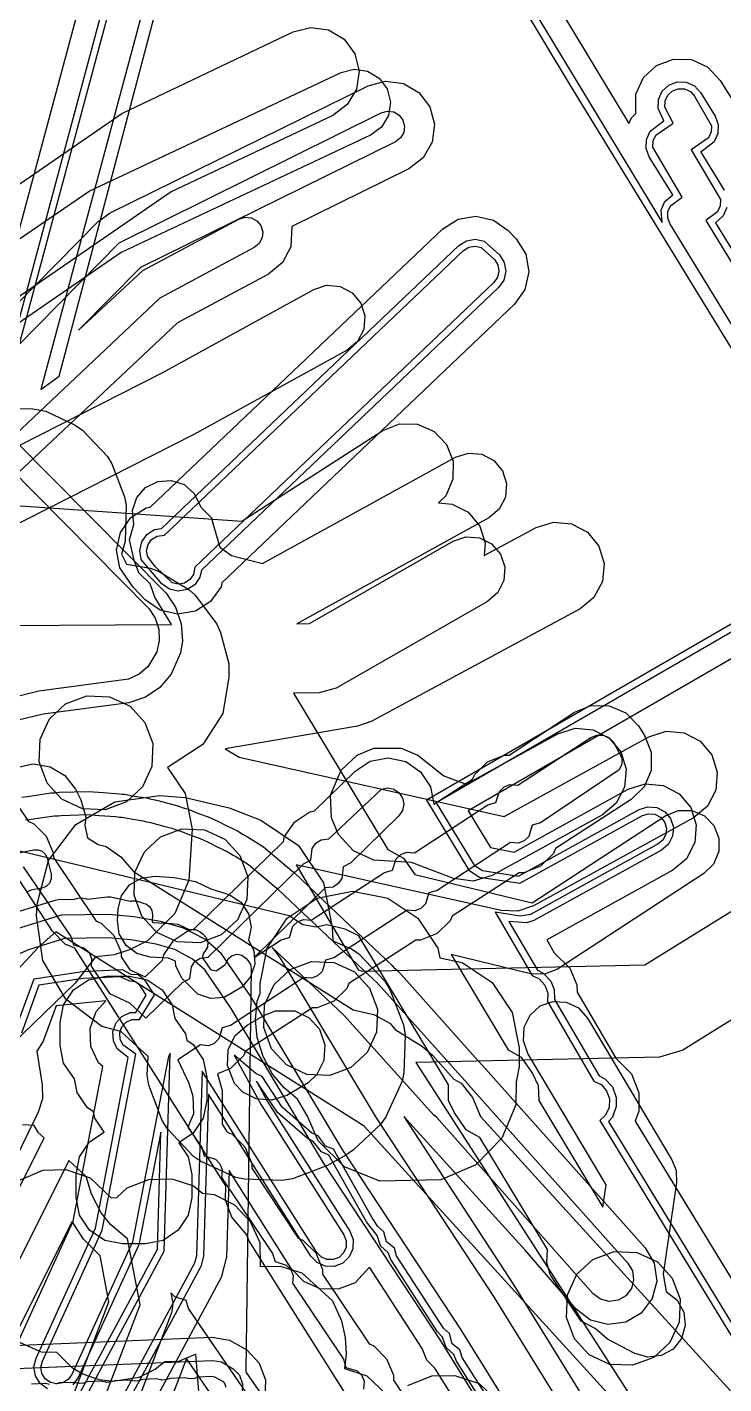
# Model space of a CAD drawing. Header units: metres. Extents: x 3158 to 3711, y 9867 to 11440.
# Drawn here: x 3635.3 to 3665.4, y 11351.9 to 11410.5 of the extents above; entities that cross this region are included whole.
import ezdxf

# ---------------------------------------------------------------- set-up
doc = ezdxf.new("R2010")
doc.units = ezdxf.units.M
doc.layers.add('AI_GREENING_EXCLUSIONS', color=1, linetype='Continuous')
doc.layers.add('AI_GREENING_LAWN', color=82, linetype='Continuous')

msp = doc.modelspace()

# ---------------------------------------------------------------- linework, layer by layer
at = {"layer": 'AI_GREENING_EXCLUSIONS'}
for points in [[(3626.584, 11410.928), (3627.176, 11410.419), (3627.348, 11410.078), (3627.638, 11409.828), (3627.736, 11409.634), (3628.094, 11409.411), (3628.548, 11408.777), (3633.74, 11397.328), (3639.482, 11418.669)], [(3633.981, 11394.375), (3640.448, 11418.409)], [(3634.156, 11393.871), (3640.738, 11418.332)], [(3641.95, 11417.45), (3635.87, 11394.854), (3636.666, 11395.42), (3642.217, 11416.434)], [(3654.471, 11417.686), (3661.303, 11406.347), (3661.42, 11406.604), (3661.611, 11406.781), (3661.614, 11407.625), (3661.938, 11408.335), (3662.509, 11408.867), (3663.24, 11409.14), (3664.02, 11409.113), (3664.73, 11408.789), (3665.262, 11408.218), (3665.893, 11407.198)], [(3653.356, 11417.018), (3658.721, 11408.07), (3670.113, 11389.495)], [(3653.613, 11417.172), (3662.751, 11402.073), (3662.707, 11402.62), (3662.869, 11402.974), (3663.206, 11403.271), (3662.193, 11404.909), (3662.056, 11405.274), (3662.07, 11405.664), (3662.231, 11406.019), (3662.816, 11406.47), (3662.574, 11407.005), (3662.588, 11407.395), (3662.75, 11407.75), (3663.035, 11408.016), (3663.4, 11408.153), (3663.79, 11408.139), (3664.145, 11407.977), (3664.411, 11407.692), (3665.042, 11406.672), (3665.179, 11406.307), (3665.165, 11405.917), (3665.004, 11405.562), (3664.419, 11405.111), (3665.432, 11403.473)], [(3630.498, 11400.672), (3639.371, 11406.784), (3646.794, 11410.321), (3647.551, 11410.511), (3648.323, 11410.396), (3648.992, 11409.995), (3649.456, 11409.368), (3649.646, 11408.611), (3649.531, 11407.839), (3649.13, 11407.17), (3648.503, 11406.705), (3641.507, 11403.398), (3629.968, 11395.45)], [(3629.331, 11397.53), (3637.963, 11403.431), (3648.862, 11408.564), (3649.43, 11408.706), (3650.009, 11408.619), (3650.511, 11408.317), (3650.858, 11407.846), (3651, 11407.278), (3650.913, 11406.7), (3650.611, 11406.198), (3650.14, 11405.85), (3639.351, 11400.769), (3631.029, 11395.057)], [(3630.43, 11394.084), (3638.339, 11402.1), (3638.879, 11402.49), (3650.027, 11407.983), (3650.781, 11408.185), (3651.555, 11408.083), (3652.23, 11407.692), (3652.705, 11407.073), (3652.907, 11406.319), (3652.805, 11405.546), (3652.415, 11404.87), (3651.795, 11404.395), (3646.736, 11401.902), (3646.69, 11401.026), (3646.323, 11400.337), (3645.72, 11399.842), (3641.789, 11397.737), (3634.157, 11390.548)], [(3670.597, 11389.762), (3663.083, 11402.023), (3662.989, 11402.279), (3662.999, 11402.551), (3663.112, 11402.799), (3663.618, 11403.174), (3662.352, 11405.323), (3662.362, 11405.596), (3662.475, 11405.844), (3663.228, 11406.373), (3662.87, 11407.054), (3662.88, 11407.327), (3662.993, 11407.575), (3663.193, 11407.761), (3663.449, 11407.857), (3663.722, 11407.847), (3663.97, 11407.734), (3664.156, 11407.534), (3664.883, 11406.258), (3664.873, 11405.986), (3664.76, 11405.737), (3664.006, 11405.208), (3665.273, 11403.059), (3665.263, 11402.786), (3665.15, 11402.538), (3664.641, 11402.16), (3671.824, 11390.438)], [(3627.826, 11389.595), (3639.264, 11401.187), (3650.602, 11406.817), (3650.866, 11406.888), (3651.137, 11406.852), (3651.373, 11406.715), (3651.539, 11406.499), (3651.61, 11406.235), (3651.574, 11405.964), (3651.437, 11405.727), (3651.221, 11405.561), (3640.178, 11400.12), (3637.505, 11397.411), (3640.28, 11399.992), (3644.445, 11402.222), (3644.706, 11402.301), (3644.978, 11402.275), (3645.219, 11402.146), (3645.393, 11401.935), (3645.472, 11401.674), (3645.446, 11401.402), (3645.317, 11401.161), (3645.106, 11400.988), (3641.023, 11398.801), (3632.929, 11391.177)], [(3665.555, 11402.718), (3665.393, 11402.363), (3665.053, 11402.062), (3671.93, 11390.839)], [(3632.314, 11391.103), (3641.119, 11395.566), (3647.676, 11399.179), (3648.234, 11399.356), (3648.817, 11399.306), (3649.336, 11399.037), (3649.714, 11398.589), (3649.891, 11398.031), (3649.841, 11397.448), (3649.571, 11396.929), (3649.124, 11396.552), (3642.498, 11392.902), (3633.367, 11388.273)], [(3633.929, 11394.033), (3635.525, 11394.013), (3636.089, 11393.915), (3637.363, 11393.313), (3637.677, 11393.09), (3638.751, 11391.95), (3638.948, 11391.635), (3639.495, 11390.208), (3639.559, 11389.842), (3639.523, 11388.277), (3639.365, 11387.734), (3639.573, 11387.291), (3640.619, 11387.127), (3640.968, 11386.998), (3642.275, 11386.206), (3642.55, 11385.956), (3643.481, 11384.697), (3643.645, 11384.349), (3644.01, 11382.989), (3644.007, 11382.415), (3643.743, 11380.842), (3642.885, 11379.497), (3641.359, 11378.505), (3642.115, 11377.375), (3642.419, 11375.844), (3642.279, 11373.635), (3641.675, 11372.19), (3640.488, 11371.003), (3639.705, 11370.613), (3639.043, 11370.399), (3638.235, 11370.321), (3637.363, 11369.18), (3634.175, 11366.097)], [(3634.795, 11389.836), (3644.571, 11389.158), (3650.663, 11393.075), (3651.39, 11393.36), (3652.17, 11393.347), (3652.885, 11393.035), (3653.427, 11392.474), (3653.713, 11391.748), (3653.699, 11390.967), (3653.388, 11390.252), (3653.072, 11389.947), (3653.662, 11389.898), (3654.356, 11389.542), (3654.861, 11388.947), (3655.1, 11388.204), (3655.057, 11387.675), (3657.302, 11388.885), (3658.048, 11389.114), (3658.825, 11389.04), (3659.514, 11388.674), (3660.011, 11388.072), (3660.24, 11387.326), (3660.166, 11386.549), (3659.801, 11385.86), (3659.199, 11385.363), (3650.187, 11380.508), (3649.578, 11380.298), (3643.845, 11379.309), (3644.448, 11378.947), (3655.916, 11376.386), (3662.179, 11379.837), (3662.923, 11380.073), (3663.701, 11380.007), (3664.394, 11379.648), (3664.896, 11379.051), (3665.132, 11378.307), (3665.066, 11377.53), (3664.707, 11376.837), (3664.11, 11376.334), (3657.184, 11372.518), (3656.502, 11372.29), (3655.783, 11372.318), (3646.925, 11374.296), (3649.597, 11369.752), (3649.788, 11369.694), (3662.004, 11369.967), (3668.247, 11373.841)], [(3634.709, 11392.693), (3641.288, 11386.05), (3641.696, 11385.437), (3641.942, 11384.722), (3641.995, 11383.972), (3641.917, 11383.456), (3641.516, 11382.54), (3641.021, 11381.969), (3640.399, 11381.548), (3639.681, 11381.298), (3635.976, 11380.815), (3634.096, 11380.357)], [(3631.805, 11384.636), (3641.521, 11384.692), (3640.809, 11385.876), (3640.596, 11386.452), (3640.11, 11386.919), (3639.904, 11387.467), (3639.709, 11388.349), (3639.889, 11389.01), (3639.84, 11389.617), (3640.023, 11390.173), (3640.406, 11390.616), (3640.929, 11390.879), (3641.513, 11390.921), (3642.068, 11390.737), (3642.511, 11390.355), (3642.793, 11389.763), (3643.242, 11389.313), (3643.61, 11388.035), (3644.123, 11387.667), (3645.455, 11387.325), (3653.808, 11391.927), (3654.366, 11392.104), (3654.949, 11392.054), (3655.469, 11391.785), (3655.846, 11391.337), (3656.023, 11390.779), (3655.973, 11390.196), (3655.703, 11389.677), (3655.256, 11389.3), (3646.951, 11384.724), (3647.494, 11384.727), (3653.706, 11388.288), (3654.26, 11388.475), (3654.844, 11388.435), (3655.368, 11388.174), (3655.753, 11387.733), (3655.94, 11387.178), (3655.899, 11386.594), (3655.639, 11386.07), (3655.198, 11385.686), (3648.644, 11381.928), (3647.907, 11381.729), (3646.809, 11381.723), (3650.881, 11374.957), (3651.557, 11374.581), (3652.055, 11373.871), (3657.126, 11372.655), (3662.91, 11376.431), (3663.453, 11376.65), (3664.038, 11376.644), (3664.576, 11376.414), (3664.986, 11375.996), (3665.204, 11375.453), (3665.198, 11374.867), (3664.968, 11374.329), (3664.55, 11373.92), (3658.224, 11369.789), (3657.66, 11369.567), (3657.054, 11369.587), (3653.617, 11370.412), (3656.096, 11366.291), (3656.65, 11365.978), (3657.135, 11365.275), (3657.394, 11364.751), (3657.412, 11364.104), (3660.185, 11359.498), (3660.323, 11360.465), (3656.947, 11366.136), (3656.752, 11366.687), (3656.782, 11367.272), (3657.034, 11367.8), (3657.469, 11368.192), (3658.02, 11368.387), (3658.605, 11368.357), (3659.133, 11368.105), (3659.525, 11367.67), (3663.172, 11361.544), (3663.354, 11361.071), (3663.368, 11360.564), (3662.798, 11356.589), (3662.925, 11355.845), (3663.403, 11355.469), (3663.685, 11354.956), (3663.75, 11354.375), (3663.587, 11353.813), (3663.222, 11353.355), (3662.71, 11353.073), (3662.128, 11353.008), (3661.566, 11353.171), (3660.381, 11353.784), (3659.859, 11354.241), (3659.252, 11354.562), (3657.905, 11356.583), (3657.76, 11357.103), (3657.787, 11357.663), (3654.87, 11362.511), (3654.276, 11362.83), (3653.766, 11363.575), (3653.506, 11364.1), (3653.501, 11364.785), (3649.622, 11371.23), (3649.031, 11371.512), (3648.24, 11371.702), (3647.782, 11371.598), (3647.205, 11371.696), (3646.622, 11372.09), (3632.663, 11375.44)], [(3634.465, 11391.535), (3640.558, 11385.367), (3640.82, 11384.955), (3640.97, 11384.483), (3640.995, 11383.991), (3640.89, 11383.503), (3640.498, 11382.853), (3640.12, 11382.536), (3639.671, 11382.326), (3635.791, 11381.799), (3633.807, 11381.315)], [(3669.926, 11387.121), (3652.562, 11377.088), (3654.381, 11374.059), (3654.849, 11373.764), (3656.591, 11373.497), (3661.904, 11376.424), (3662.164, 11376.507), (3662.436, 11376.483), (3662.679, 11376.358), (3662.855, 11376.149), (3662.937, 11375.888), (3662.914, 11375.616), (3662.788, 11375.374), (3662.579, 11375.198), (3657.058, 11372.155), (3656.614, 11372.077), (3655.52, 11372.244), (3657.129, 11369.513), (3657.437, 11369.364), (3657.68, 11369.095), (3657.805, 11368.745), (3657.788, 11368.383), (3659.793, 11364.947), (3660.106, 11364.796), (3660.349, 11364.527), (3660.474, 11364.177), (3660.454, 11363.803), (3660.295, 11363.471), (3660.048, 11363.243), (3673.96, 11340.478)], [(3669.824, 11386.715), (3652.976, 11376.981), (3654.612, 11374.281), (3654.982, 11374.047), (3656.535, 11373.809), (3661.759, 11376.687), (3662.131, 11376.805), (3662.52, 11376.772), (3662.866, 11376.592), (3663.117, 11376.294), (3663.235, 11375.922), (3663.202, 11375.533), (3663.023, 11375.186), (3662.724, 11374.935), (3657.203, 11371.893), (3656.895, 11371.784), (3656.115, 11371.85), (3657.364, 11369.734), (3657.605, 11369.613), (3657.928, 11369.263), (3658.079, 11368.902), (3658.099, 11368.475), (3660.028, 11365.168), (3660.274, 11365.045), (3660.597, 11364.695), (3660.768, 11364.237), (3660.768, 11363.841), (3660.597, 11363.382), (3660.431, 11363.191), (3674.13, 11340.775)], [(3669.48, 11385.362), (3654.357, 11376.624), (3655.321, 11375.047), (3656.351, 11374.849), (3661.276, 11377.563), (3662.02, 11377.799), (3662.798, 11377.732), (3663.491, 11377.373), (3663.993, 11376.776), (3664.229, 11376.032), (3664.163, 11375.255), (3663.804, 11374.562), (3663.207, 11374.059), (3657.757, 11371.056), (3658.083, 11370.496), (3658.757, 11369.822), (3659.06, 11369.1), (3659.079, 11368.785), (3660.745, 11365.931), (3661.427, 11365.254), (3661.748, 11364.435), (3661.748, 11363.643), (3661.59, 11363.213), (3674.791, 11341.611)], [(3652.854, 11345.39), (3644.877, 11358.047), (3644.783, 11358.293), (3644.137, 11359.063), (3643.855, 11359.791), (3643.87, 11360.417), (3637.34, 11370.692), (3636.926, 11370.869), (3636.38, 11371.427), (3632.742, 11377.004), (3632.216, 11377.633), (3632.03, 11378.095), (3629.934, 11381.307), (3620.291, 11360.355), (3620.17, 11359.685), (3619.884, 11358.959), (3619.435, 11358.495), (3604.985, 11327.098)], [(3633.485, 11378.913), (3635.342, 11376.165), (3635.551, 11376.08), (3636.107, 11375.534), (3636.412, 11374.815), (3636.414, 11374.612), (3638.271, 11371.864), (3638.48, 11371.78), (3639.036, 11371.233), (3639.341, 11370.515), (3639.343, 11370.312), (3639.723, 11369.755), (3640.379, 11369.447), (3641.142, 11370.177), (3641.188, 11370.397), (3641.629, 11371.041), (3642.282, 11371.468), (3642.482, 11371.505), (3646.373, 11375.298), (3646.419, 11375.518), (3646.859, 11376.162), (3647.513, 11376.589), (3647.712, 11376.626), (3649.471, 11378.348), (3650.124, 11378.775), (3650.891, 11378.919), (3651.655, 11378.759), (3652.299, 11378.318), (3652.726, 11377.665), (3652.867, 11376.914), (3654.553, 11378), (3654.641, 11378.207), (3655.199, 11378.753), (3655.923, 11379.044), (3656.126, 11379.042), (3658.961, 11380.893), (3659.685, 11381.184), (3660.465, 11381.175), (3661.183, 11380.869), (3661.729, 11380.312), (3661.991, 11379.886), (3662.282, 11379.162), (3662.274, 11378.381), (3661.968, 11377.664), (3661.41, 11377.118), (3658.137, 11374.996), (3658.049, 11374.788), (3657.491, 11374.243), (3656.767, 11373.952), (3656.564, 11373.954), (3653.668, 11372.077), (3653.58, 11371.87), (3653.022, 11371.324), (3652.298, 11371.033), (3652.095, 11371.035), (3649.198, 11369.159), (3649.11, 11368.952), (3648.552, 11368.406), (3647.828, 11368.115), (3647.625, 11368.117), (3644.729, 11366.24), (3644.64, 11366.033), (3644.083, 11365.487), (3643.517, 11365.26), (3643.72, 11364.544), (3643.718, 11363.078), (3643.935, 11362.732), (3644.144, 11362.646), (3644.696, 11362.095), (3644.996, 11361.374), (3644.996, 11361.172), (3647.003, 11358.155), (3647.211, 11358.069), (3647.764, 11357.518), (3648.064, 11356.798), (3648.064, 11356.595), (3650.071, 11353.578), (3650.279, 11353.492), (3650.832, 11352.941), (3651.131, 11352.221), (3651.132, 11352.018), (3653.139, 11349.001)], [(3635.115, 11374.21), (3637.172, 11371.191), (3637.279, 11370.84), (3637.767, 11370.693), (3637.962, 11370.501), (3638.069, 11370.25), (3638.044, 11369.91), (3638.846, 11368.733), (3639.714, 11368.329), (3640.413, 11367.661), (3641.998, 11369.213), (3642.325, 11369.381), (3642.384, 11369.887), (3642.538, 11370.112), (3642.767, 11370.262), (3643.106, 11370.297), (3647.229, 11374.334), (3647.556, 11374.502), (3647.615, 11375.008), (3647.769, 11375.233), (3647.998, 11375.383), (3648.337, 11375.418), (3650.609, 11377.569), (3650.877, 11377.619), (3651.145, 11377.563), (3651.37, 11377.409), (3651.52, 11377.18), (3651.57, 11376.912), (3651.514, 11376.644), (3651.36, 11376.419), (3649.28, 11374.383), (3648.953, 11374.215), (3648.894, 11373.709), (3648.74, 11373.484), (3648.512, 11373.334), (3648.173, 11373.299), (3645.098, 11370.288), (3646.27, 11371.054), (3646.624, 11371.155), (3646.78, 11371.64), (3646.975, 11371.831), (3647.229, 11371.932), (3647.568, 11371.901), (3650.737, 11373.971), (3651.091, 11374.071), (3651.247, 11374.556), (3651.442, 11374.747), (3651.696, 11374.849), (3652.035, 11374.818), (3655.204, 11376.887), (3655.558, 11376.988), (3655.714, 11377.473), (3655.909, 11377.664), (3656.163, 11377.766), (3656.502, 11377.735), (3659.671, 11379.804), (3659.925, 11379.906), (3660.198, 11379.903), (3660.449, 11379.796), (3660.64, 11379.601), (3661.005, 11378.922), (3661.002, 11378.648), (3660.894, 11378.397), (3657.486, 11376.108), (3657.132, 11376.007), (3656.976, 11375.522), (3656.781, 11375.331), (3656.527, 11375.229), (3656.188, 11375.26), (3653.016, 11373.189), (3652.663, 11373.089), (3652.506, 11372.604), (3652.311, 11372.413), (3652.058, 11372.311), (3651.718, 11372.342), (3648.547, 11370.271), (3648.193, 11370.17), (3648.037, 11369.685), (3647.842, 11369.494), (3647.588, 11369.392), (3647.249, 11369.424), (3644.077, 11367.353), (3643.723, 11367.252), (3643.567, 11366.767), (3643.372, 11366.576), (3643.119, 11366.474), (3642.779, 11366.505), (3641.803, 11365.868), (3642.281, 11364.859), (3642.443, 11364.299), (3642.484, 11363.525), (3642.235, 11362.956), (3642.831, 11362.067), (3642.936, 11361.714), (3643.423, 11361.564), (3643.616, 11361.371), (3643.721, 11361.119), (3643.694, 11360.779), (3645.899, 11357.49), (3646.004, 11357.137), (3646.491, 11356.987), (3646.684, 11356.794), (3646.789, 11356.542), (3646.762, 11356.202), (3648.967, 11352.913), (3649.072, 11352.56), (3649.559, 11352.41), (3649.752, 11352.217), (3649.857, 11351.965), (3649.83, 11351.625)], [(3634.817, 11378.501), (3635.544, 11378.656), (3636.278, 11378.534), (3636.916, 11378.153), (3637.371, 11377.565), (3637.606, 11377.105), (3637.818, 11376.354), (3637.775, 11375.991), (3637.888, 11375.459), (3638.348, 11375.172), (3638.701, 11375.09), (3639.336, 11374.635), (3639.876, 11374.01), (3649.379, 11368.025), (3650.277, 11367.82), (3650.965, 11367.452), (3651.197, 11367.17), (3652.381, 11366.433), (3652.815, 11366.068), (3653.744, 11365.029), (3654.06, 11364.851), (3654.541, 11364.236), (3654.895, 11363.411), (3667.479, 11349.606)], [(3634.817, 11378.501), (3635.544, 11378.656), (3636.278, 11378.534), (3636.916, 11378.153), (3637.371, 11377.565), (3637.606, 11377.105), (3637.818, 11376.354), (3637.775, 11375.991), (3637.888, 11375.459), (3638.348, 11375.172), (3638.701, 11375.09), (3639.336, 11374.635), (3639.876, 11374.01), (3649.379, 11368.025), (3650.277, 11367.82), (3650.965, 11367.452), (3651.197, 11367.17), (3652.381, 11366.433), (3652.815, 11366.068), (3653.744, 11365.029), (3654.06, 11364.851), (3654.541, 11364.236), (3654.895, 11363.411), (3667.479, 11349.606)], [(3635.045, 11377.224), (3635.403, 11377.27), (3636.31, 11377.402), (3636.488, 11377.409), (3636.661, 11377.431), (3637.943, 11377.468), (3638.576, 11377.418), (3639.276, 11377.372), (3639.386, 11377.355), (3639.491, 11377.346), (3639.912, 11377.271), (3640.451, 11377.186), (3640.592, 11377.15), (3640.881, 11377.099), (3641.417, 11376.941), (3641.796, 11376.845), (3642.024, 11376.763), (3642.249, 11376.697), (3642.698, 11376.52), (3643.108, 11376.372), (3643.276, 11376.292), (3643.502, 11376.202), (3643.892, 11375.997), (3644.375, 11375.767), (3644.628, 11375.611), (3644.816, 11375.512), (3645.498, 11375.074), (3645.498, 11375.074), (3646.734, 11374.043), (3646.779, 11374.001), (3646.829, 11373.959), (3648.415, 11372.456), (3651.078, 11369.939), (3651.134, 11369.877), (3651.346, 11369.676), (3654.668, 11365.958), (3655.097, 11365.482), (3655.105, 11365.469), (3662.013, 11357.738), (3662.408, 11357.065), (3662.515, 11356.292), (3662.319, 11355.537), (3661.848, 11354.914), (3661.176, 11354.519), (3660.403, 11354.412), (3659.647, 11354.608), (3659.025, 11355.079), (3656.819, 11357.631), (3652.138, 11362.799), (3652.116, 11362.815), (3651.577, 11363.414), (3656.335, 11356.117), (3670.961, 11332.449)], [(3635.203, 11376.236), (3635.36, 11376.256), (3636.447, 11376.411), (3636.618, 11376.418), (3636.751, 11376.435), (3637.894, 11376.469), (3638.402, 11376.429), (3639.119, 11376.384), (3639.258, 11376.362), (3639.371, 11376.354), (3639.868, 11376.266), (3640.294, 11376.198), (3640.391, 11376.174), (3640.623, 11376.133), (3641.134, 11375.983), (3641.544, 11375.878), (3641.753, 11375.801), (3641.924, 11375.751), (3642.321, 11375.594), (3642.762, 11375.434), (3642.92, 11375.357), (3643.112, 11375.281), (3643.472, 11375.091), (3643.938, 11374.867), (3644.194, 11374.711), (3644.303, 11374.654), (3644.858, 11374.305), (3644.858, 11374.305), (3646.094, 11373.275), (3646.117, 11373.254), (3646.141, 11373.233), (3649.581, 11369.975), (3650.444, 11369.158), (3650.448, 11369.154), (3650.601, 11369.009), (3653.792, 11365.437), (3654.352, 11364.816), (3654.359, 11364.803), (3661.266, 11357.073), (3661.463, 11356.737), (3661.517, 11356.35), (3661.419, 11355.973), (3661.184, 11355.661), (3660.847, 11355.464), (3660.461, 11355.41), (3660.083, 11355.508), (3659.772, 11355.744), (3652.984, 11363.39), (3652.861, 11363.482), (3648.989, 11367.785), (3645.88, 11370.727), (3646.233, 11370.266), (3650.38, 11363.351), (3655.486, 11355.589), (3670.109, 11331.925)], [(3661.754, 11341.786), (3654.059, 11354.19), (3648.942, 11361.962), (3644.963, 11368.601), (3643.692, 11370.44), (3642.974, 11371.083), (3642.042, 11371.557), (3641.051, 11371.844), (3639.901, 11372.043), (3638.799, 11372.144), (3636.757, 11372.12), (3634.988, 11371.565), (3633.408, 11370.865), (3632.56, 11370.369), (3631.79, 11369.726), (3631.171, 11368.948), (3621.447, 11350.129)], [(3664.679, 11346.74), (3649.864, 11362.992), (3636.515, 11371.4), (3635.762, 11370.719), (3633.274, 11368.059), (3632.947, 11367.153), (3632.49, 11366.52), (3632.18, 11366.329), (3631.42, 11365.412), (3630.864, 11364.361), (3630.806, 11364.003), (3630.397, 11363.339), (3629.853, 11362.779), (3629.443, 11362.517), (3625.976, 11355.845), (3625.924, 11355.493), (3625.363, 11354.646), (3614.642, 11333.498)], [(3664.679, 11346.74), (3649.864, 11362.992), (3636.515, 11371.4), (3635.762, 11370.719), (3633.274, 11368.059), (3632.947, 11367.153), (3632.49, 11366.52), (3632.18, 11366.329), (3631.42, 11365.412), (3630.864, 11364.361), (3630.806, 11364.003), (3630.397, 11363.339), (3629.853, 11362.779), (3629.443, 11362.517), (3625.976, 11355.845), (3625.924, 11355.493), (3625.363, 11354.646), (3614.642, 11333.498)], [(3660.903, 11341.262), (3653.209, 11353.662), (3648.105, 11361.416), (3644.108, 11368.082), (3642.961, 11369.758), (3642.428, 11370.221), (3641.666, 11370.631), (3640.859, 11370.863), (3639.76, 11371.053), (3638.766, 11371.142), (3636.902, 11371.117), (3635.341, 11370.627), (3633.86, 11369.972), (3633.159, 11369.568), (3632.513, 11369.012), (3632.032, 11368.396), (3631.5, 11367.408), (3622.335, 11349.667)], [(3670.356, 11370.442), (3663.649, 11366.28), (3662.639, 11365.98), (3652.093, 11365.744), (3662.322, 11349.867)], [(3637.744, 11351.149), (3641.212, 11357.592), (3641.473, 11366.157), (3641.389, 11366.007), (3639.833, 11357.989), (3637.212, 11352.256), (3637.052, 11352.034), (3636.82, 11351.891), (3636.55, 11351.847), (3636.284, 11351.91), (3636.063, 11352.07), (3635.919, 11352.302), (3635.876, 11352.572), (3635.939, 11352.838), (3638.525, 11358.495), (3639.984, 11366.115), (3639.417, 11366.516), (3639.3, 11366.763), (3639.287, 11367.035), (3639.378, 11367.293), (3639.562, 11367.495), (3639.808, 11367.612), (3640.146, 11367.603), (3640.783, 11368.668), (3640.392, 11369.292), (3640.09, 11369.534), (3639.781, 11369.554), (3639.405, 11369.757), (3637.682, 11369.674), (3635.571, 11369.355), (3634.749, 11367.114)], [(3636.16, 11351.637), (3635.843, 11351.866), (3635.638, 11352.198), (3635.576, 11352.583), (3635.666, 11352.963), (3638.237, 11358.587), (3639.65, 11365.965), (3639.177, 11366.337), (3639.01, 11366.689), (3638.99, 11367.079), (3639.121, 11367.447), (3639.383, 11367.736), (3639.735, 11367.903), (3639.984, 11367.916), (3640.431, 11368.664), (3640.173, 11369.076), (3639.974, 11369.24), (3639.722, 11369.26), (3639.3, 11369.452), (3637.711, 11369.375), (3635.792, 11369.087), (3635.031, 11367.011)], [(3634.701, 11351.849), (3634.577, 11352.619), (3634.756, 11353.378), (3637.277, 11358.893), (3638.557, 11365.575), (3638.374, 11365.74), (3638.04, 11366.445), (3638.001, 11367.225), (3638.263, 11367.96), (3638.68, 11368.421), (3636.53, 11368.194), (3635.97, 11366.666), (3635.706, 11366.233), (3635.936, 11364.789), (3635.94, 11364.18), (3635.759, 11363.597), (3629.9, 11351.568)], [(3656.302, 11349.513), (3654.1, 11352.998), (3654.001, 11353.326), (3653.666, 11353.581), (3653.545, 11354.032), (3653.287, 11354.258), (3651.264, 11357.391), (3651.165, 11357.72), (3650.819, 11357.99), (3650.709, 11358.425), (3650.451, 11358.651), (3650.21, 11359.024), (3648.535, 11362.007), (3648.186, 11362.127), (3647.89, 11362.562), (3647.588, 11362.705), (3646.311, 11363.812), (3645.451, 11365.145), (3645.18, 11365.279), (3644.234, 11366.07), (3645.409, 11363.92), (3648.987, 11358.29), (3649.086, 11358.035), (3649.08, 11357.762), (3648.969, 11357.512), (3648.772, 11357.323), (3648.517, 11357.225), (3648.244, 11357.231), (3647.994, 11357.341), (3647.806, 11357.539), (3642.849, 11365.37), (3642.607, 11357.385), (3642.523, 11357.074), (3638.977, 11350.486)], [(3656.047, 11349.355), (3653.848, 11352.835), (3653.736, 11353.118), (3653.406, 11353.429), (3653.251, 11353.871), (3653.034, 11354.095), (3651.012, 11357.228), (3650.9, 11357.512), (3650.57, 11357.822), (3650.415, 11358.265), (3649.958, 11358.862), (3648.333, 11361.743), (3648.019, 11361.879), (3647.674, 11362.318), (3647.391, 11362.479), (3646.115, 11363.585), (3645.197, 11364.935), (3645.668, 11364.073), (3649.241, 11358.451), (3649.382, 11358.087), (3649.373, 11357.697), (3649.215, 11357.34), (3648.933, 11357.07), (3648.569, 11356.929), (3648.179, 11356.938), (3647.822, 11357.096), (3647.552, 11357.378), (3643.119, 11364.374), (3642.906, 11357.376), (3642.787, 11356.932), (3639.241, 11350.344)], [(3632.479, 11355.43), (3636.012, 11362.488), (3635.77, 11362.708), (3635.584, 11363.025), (3635.075, 11363.054)], [(3637.48, 11351.291), (3640.915, 11357.672), (3641.068, 11362.738), (3640.106, 11357.865), (3637.485, 11352.131), (3637.257, 11351.815)], [(3633.585, 11360.068), (3635.962, 11361.087), (3636.956, 11361.114), (3638.006, 11360.762), (3638.913, 11359.903), (3639.162, 11359.91), (3639.609, 11360.334), (3640.54, 11360.684), (3641.534, 11360.711), (3642.483, 11360.411), (3642.867, 11360.091), (3643.365, 11360.046), (3644.249, 11359.59), (3644.935, 11358.869), (3645.348, 11357.964), (3645.355, 11356.924), (3646.22, 11356.947), (3647.169, 11356.647), (3648.494, 11355.436), (3648.88, 11354.58), (3649.035, 11353.861), (3649.074, 11353.144), (3649.014, 11352.519), (3649.969, 11352.197), (3651.115, 11351.112)], [(3637.412, 11348.074), (3640.166, 11355.274), (3639.622, 11358.124), (3638.9, 11358.729), (3638.486, 11359.254), (3638.061, 11360.05), (3637.838, 11360.825), (3637.087, 11361.509), (3633.731, 11354.803)], [(3655.359, 11348.655), (3652.915, 11352.526), (3652.577, 11352.87), (3652.365, 11353.377), (3650.09, 11356.893), (3649.469, 11356.226), (3648.742, 11355.944), (3647.961, 11355.962), (3647.247, 11356.277), (3646.708, 11356.842), (3644.019, 11361.073), (3643.906, 11357.345), (3643.668, 11356.458), (3640.122, 11349.87)], [(3636.198, 11348.539), (3638.82, 11355.393), (3638.439, 11357.391), (3637.712, 11358.114), (3637.221, 11358.871), (3634.894, 11354.221)], [(3644.75, 11351.478), (3642.267, 11355.111), (3642.159, 11355.463), (3641.671, 11355.609), (3641.494, 11355.782), (3641.579, 11355.341), (3641.545, 11354.96), (3638.72, 11347.574)], [(3630.793, 11351.623), (3631.111, 11352.336), (3631.571, 11352.794), (3632.201, 11353.255), (3632.96, 11353.438), (3643.267, 11353.866), (3644.038, 11353.745), (3644.778, 11353.319), (3645.311, 11352.75), (3645.587, 11352.019), (3645.561, 11351.239)], [(3642.712, 11351.518), (3642.575, 11353.131), (3641.835, 11352.823), (3641.241, 11352.802), (3640.832, 11352.483), (3640.116, 11352.132), (3638.983, 11351.959), (3638.398, 11352.03), (3637.686, 11352.274), (3637.247, 11352.528), (3636.571, 11353.204), (3635.907, 11353.226), (3634.756, 11353.724)], [(3643.451, 11351.074), (3642.169, 11352.952), (3639.934, 11347.11)], [(3631.927, 11351.757), (3632.622, 11352.347), (3633.001, 11352.439), (3643.308, 11352.866), (3643.694, 11352.806), (3644.196, 11352.506), (3644.462, 11352.221), (3644.6, 11351.856), (3644.587, 11351.466)], [(3651.754, 11351.785), (3652.784, 11352.192), (3653.778, 11352.219), (3654.828, 11351.867), (3655.545, 11351.188)]]:
    msp.add_lwpolyline(points, dxfattribs=at)
for points in [[(3639.771, 11389.308), (3640.431, 11389.726), (3640.604, 11389.756), (3653.261, 11401.796), (3653.921, 11402.213), (3654.69, 11402.347), (3655.451, 11402.175), (3656.089, 11401.726), (3656.433, 11401.363), (3656.851, 11400.704), (3656.984, 11399.935), (3656.812, 11399.174), (3656.363, 11398.536), (3643.706, 11386.495), (3643.667, 11386.324), (3643.217, 11385.686), (3642.558, 11385.269), (3641.789, 11385.135), (3641.028, 11385.307), (3640.39, 11385.756), (3639.873, 11386.3), (3639.283, 11387.14), (3639.15, 11387.909), (3639.322, 11388.671), (3639.771, 11389.308)], [(3640.79, 11388.792), (3641.098, 11388.846), (3653.95, 11401.072), (3654.28, 11401.28), (3654.665, 11401.347), (3655.045, 11401.261), (3655.709, 11400.674), (3655.917, 11400.344), (3655.984, 11399.96), (3655.898, 11399.579), (3655.674, 11399.26), (3642.822, 11387.035), (3642.753, 11386.729), (3642.528, 11386.41), (3642.198, 11386.202), (3641.814, 11386.135), (3641.433, 11386.221), (3641.114, 11386.446), (3640.216, 11387.5), (3640.15, 11387.884), (3640.236, 11388.265), (3640.46, 11388.584), (3640.79, 11388.792)], [(3640.898, 11388.513), (3641.22, 11388.547), (3654.157, 11400.854), (3654.388, 11401), (3654.657, 11401.047), (3654.924, 11400.987), (3655.491, 11400.467), (3655.638, 11400.237), (3655.684, 11399.967), (3655.624, 11399.701), (3655.467, 11399.478), (3642.529, 11387.171), (3642.479, 11386.851), (3642.321, 11386.628), (3642.091, 11386.482), (3641.821, 11386.435), (3641.555, 11386.495), (3640.815, 11387.196), (3640.496, 11387.608), (3640.45, 11387.877), (3640.51, 11388.143), (3640.667, 11388.367), (3640.898, 11388.513)], [(3638.849, 11381.561), (3639.731, 11381.152), (3640.378, 11380.453), (3640.719, 11379.536), (3640.68, 11378.55), (3640.271, 11377.668), (3639.572, 11377.021), (3638.655, 11376.68), (3637.669, 11376.719), (3636.787, 11377.128), (3636.14, 11377.827), (3635.799, 11378.744), (3635.838, 11379.73), (3636.247, 11380.612), (3636.946, 11381.259), (3637.863, 11381.6), (3638.849, 11381.561)], [(3652.183, 11379.038), (3653.311, 11378.14), (3654.272, 11377.779), (3658.24, 11379.965), (3658.984, 11380.201), (3659.761, 11380.135), (3660.454, 11379.776), (3660.957, 11379.179), (3661.193, 11378.435), (3661.126, 11377.657), (3660.767, 11376.965), (3660.17, 11376.462), (3655.397, 11373.832), (3654.576, 11373.589), (3653.729, 11373.711), (3651.907, 11374.394), (3650.28, 11374.498), (3649.398, 11374.907), (3648.751, 11375.606), (3648.449, 11376.329), (3648.41, 11377.315), (3648.858, 11378.391), (3649.557, 11379.038), (3650.28, 11379.34), (3651.46, 11379.34), (3652.183, 11379.038)], [(3641.125, 11363.233), (3640.543, 11364.766), (3640.468, 11365.197), (3640.52, 11366.014), (3639.337, 11367.088), (3638.506, 11367.304), (3636.949, 11368.48), (3635.961, 11370.162), (3635.691, 11372.094), (3635.72, 11372.593), (3636.211, 11374.481), (3637.386, 11376.038), (3639.068, 11377.026), (3641.001, 11377.296), (3642.123, 11377.209), (3644.021, 11376.76), (3645.395, 11376.223), (3647.015, 11375.136), (3648.096, 11373.511), (3648.472, 11371.597), (3648.499, 11371.011), (3649.317, 11370.664), (3649.625, 11370.448), (3650.747, 11369.26), (3650.975, 11368.904), (3651.556, 11367.375), (3651.629, 11366.926), (3651.575, 11365.298), (3651.498, 11364.94), (3650.8, 11363.395), (3650.572, 11363.074), (3649.396, 11361.965), (3649.06, 11361.747), (3648.276, 11361.296), (3646.761, 11360.721), (3646.313, 11360.649), (3644.685, 11360.701), (3644.314, 11360.782), (3642.782, 11361.476), (3642.476, 11361.689), (3641.351, 11362.88), (3641.125, 11363.233)], [(3642.957, 11375.808), (3643.839, 11375.399), (3644.486, 11374.7), (3644.827, 11373.783), (3644.788, 11372.797), (3644.379, 11371.915), (3643.68, 11371.268), (3642.763, 11370.927), (3641.777, 11370.966), (3640.895, 11371.375), (3640.248, 11372.074), (3639.907, 11372.991), (3639.946, 11373.977), (3640.355, 11374.859), (3641.054, 11375.506), (3641.971, 11375.847), (3642.957, 11375.808)], [(3639.186, 11371.892), (3639.214, 11372.391), (3639.362, 11372.957), (3639.714, 11373.424), (3640.219, 11373.721), (3640.799, 11373.802), (3641.646, 11373.753), (3642.565, 11373.577), (3643.23, 11373.255), (3644.049, 11372.992), (3644.535, 11372.666), (3644.859, 11372.179), (3644.972, 11371.604), (3644.859, 11371.041), (3645.088, 11370.585), (3645.131, 11370.002), (3644.948, 11369.446), (3644.565, 11369.003), (3643.806, 11368.555), (3643.222, 11368.512), (3642.666, 11368.696), (3641.971, 11369.401), (3641.708, 11369.924), (3641.693, 11370.127), (3641.4, 11370.261), (3640.596, 11370.308), (3640.03, 11370.455), (3639.563, 11370.807), (3639.266, 11371.312), (3639.186, 11371.892)], [(3645.233, 11368.407), (3645.354, 11368.736), (3645.354, 11369.162), (3645.658, 11370.693), (3646.526, 11371.99), (3647.823, 11372.858), (3649.354, 11373.162), (3650.885, 11372.858), (3652.182, 11371.99), (3653.05, 11370.693), (3653.134, 11370.271), (3654.096, 11370.079), (3655.394, 11369.212), (3656.261, 11367.914), (3656.566, 11366.383), (3656.566, 11365.577), (3656.435, 11364.918), (3656.419, 11363.916), (3655.815, 11362.472), (3654.691, 11361.327), (3653.183, 11360.68), (3650.532, 11360.614), (3649.01, 11361.234), (3647.866, 11362.357), (3647.404, 11363.423), (3646.975, 11364.158), (3646.393, 11364.647), (3645.896, 11365.237), (3645.485, 11366.004), (3645.233, 11366.823), (3645.159, 11367.595), (3645.233, 11368.407)], [(3648.566, 11370.074), (3649.448, 11369.665), (3650.095, 11368.966), (3650.436, 11368.049), (3650.397, 11367.063), (3649.988, 11366.181), (3649.289, 11365.534), (3648.372, 11365.193), (3647.386, 11365.232), (3646.504, 11365.641), (3645.857, 11366.34), (3645.516, 11367.257), (3645.555, 11368.243), (3645.964, 11369.125), (3646.663, 11369.772), (3647.58, 11370.113), (3648.566, 11370.074)], [(3637.44, 11364.454), (3637.323, 11365.044), (3636.858, 11365.714), (3636.706, 11366.479), (3636.706, 11367.479), (3636.858, 11368.244), (3637.292, 11368.893), (3637.941, 11369.327), (3638.706, 11369.479), (3639.706, 11369.479), (3640.471, 11369.327), (3641.12, 11368.893), (3641.554, 11368.244), (3641.671, 11367.654), (3642.136, 11366.984), (3642.19, 11366.709), (3642.466, 11366.525), (3642.9, 11365.876), (3643.052, 11365.111), (3643.052, 11364.111), (3642.9, 11363.346), (3642.466, 11362.697), (3641.841, 11362.279), (3642.247, 11361.671), (3642.399, 11360.906), (3642.399, 11359.906), (3642.247, 11359.141), (3641.813, 11358.492), (3641.164, 11358.058), (3640.399, 11357.906), (3639.399, 11357.906), (3638.634, 11358.058), (3637.985, 11358.492), (3637.551, 11359.141), (3637.399, 11359.906), (3637.399, 11360.906), (3637.551, 11361.671), (3637.985, 11362.32), (3638.61, 11362.738), (3638.204, 11363.346), (3638.15, 11363.621), (3637.874, 11363.805), (3637.44, 11364.454)], [(3644.796, 11367.366), (3645.546, 11367.801), (3646.03, 11367.988), (3646.864, 11367.981), (3647.48, 11367.683), (3647.925, 11367.186), (3648.16, 11366.508), (3648.115, 11365.838), (3647.819, 11365.233), (3647.44, 11364.867), (3646.519, 11364.323), (3645.848, 11364.118), (3645.183, 11364.177), (3644.613, 11364.461), (3644.254, 11364.837), (3643.941, 11365.612), (3643.98, 11366.29), (3644.272, 11366.899), (3644.796, 11367.366)], [(3660.675, 11357.576), (3661.661, 11357.537), (3662.543, 11357.128), (3663.19, 11356.429), (3663.531, 11355.512), (3663.492, 11354.526), (3663.083, 11353.644), (3662.384, 11352.997), (3661.467, 11352.656), (3660.481, 11352.695), (3659.599, 11353.104), (3658.952, 11353.803), (3658.611, 11354.72), (3658.65, 11355.706), (3659.059, 11356.588), (3659.758, 11357.235), (3660.675, 11357.576)]]:
    msp.add_lwpolyline(points, close=True, dxfattribs=at)
at = {"layer": 'AI_GREENING_LAWN'}
for points in [[(3634.671, 11374.771), (3635.568, 11374.949), (3635.568, 11374.949), (3635.758, 11374.95), (3635.934, 11374.88), (3636.072, 11374.749), (3636.151, 11374.577), (3636.316, 11373.898), (3636.323, 11373.696), (3636.249, 11373.507), (3636.107, 11373.363), (3635.919, 11373.288), (3635.441, 11373.201), (3635.268, 11373.112)], [(3634.767, 11372.229), (3636.486, 11372.769), (3636.625, 11372.791), (3637.331, 11372.807), (3637.474, 11372.85), (3637.631, 11372.872), (3637.787, 11372.843), (3637.854, 11372.82), (3637.891, 11372.818), (3638.737, 11372.918), (3638.902, 11372.91), (3639.737, 11372.728), (3639.774, 11372.725), (3639.809, 11372.734), (3640, 11372.744), (3640.181, 11372.682), (3640.214, 11372.663), (3640.291, 11372.647), (3640.289, 11372.641), (3640.415, 11372.61), (3640.574, 11372.492), (3640.674, 11372.323), (3640.702, 11372.128), (3640.686, 11371.854), (3640.692, 11371.813), (3640.732, 11371.802), (3641.481, 11371.759), (3641.528, 11371.765), (3641.805, 11371.725), (3642.287, 11371.504), (3642.332, 11371.494), (3642.374, 11371.501), (3642.564, 11371.495), (3642.737, 11371.419), (3642.775, 11371.38), (3642.881, 11371.309), (3643.03, 11371.153), (3643.099, 11370.949), (3643.076, 11370.734), (3642.964, 11370.55), (3642.932, 11370.516), (3642.916, 11370.48), (3642.873, 11370.326), (3642.871, 11370.275), (3642.89, 11370.227), (3643.185, 11369.809), (3643.214, 11369.78), (3643.251, 11369.762), (3643.404, 11369.72), (3643.455, 11369.717), (3643.502, 11369.737), (3643.834, 11369.965), (3643.863, 11369.994), (3643.881, 11370.032), (3643.889, 11370.06), (3643.987, 11370.247), (3644.154, 11370.377), (3644.36, 11370.426), (3644.567, 11370.386), (3644.74, 11370.264), (3644.843, 11370.151), (3644.942, 11369.991), (3644.975, 11369.806), (3644.74, 11352.421), (3644.745, 11352.384), (3644.762, 11352.35), (3659.277, 11331.371)], [(3636.249, 11351.829), (3636.071, 11351.866), (3635.47, 11351.84)], [(3643.885, 11351.69), (3643.826, 11351.872), (3643.804, 11351.912), (3643.768, 11351.941), (3643.396, 11352.136), (3643.271, 11352.164), (3642.674, 11352.138), (3642.517, 11352.087), (3642.329, 11352.064), (3642.254, 11352.084), (3642.253, 11352.078), (3642.074, 11352.115), (3641.474, 11352.088), (3641.317, 11352.038), (3641.128, 11352.014), (3641.054, 11352.034), (3641.052, 11352.028), (3640.873, 11352.065), (3640.273, 11352.039), (3640.116, 11351.988), (3639.927, 11351.965), (3639.853, 11351.984), (3639.852, 11351.978), (3639.673, 11352.015), (3639.072, 11351.989), (3638.915, 11351.938), (3638.726, 11351.915), (3638.652, 11351.935), (3638.651, 11351.928), (3638.472, 11351.965), (3637.871, 11351.939), (3637.714, 11351.888), (3637.526, 11351.865), (3637.452, 11351.885), (3637.45, 11351.878), (3637.271, 11351.915), (3636.671, 11351.889), (3636.514, 11351.838)]]:
    msp.add_lwpolyline(points, dxfattribs=at)

doc.saveas('drawing.dxf')
